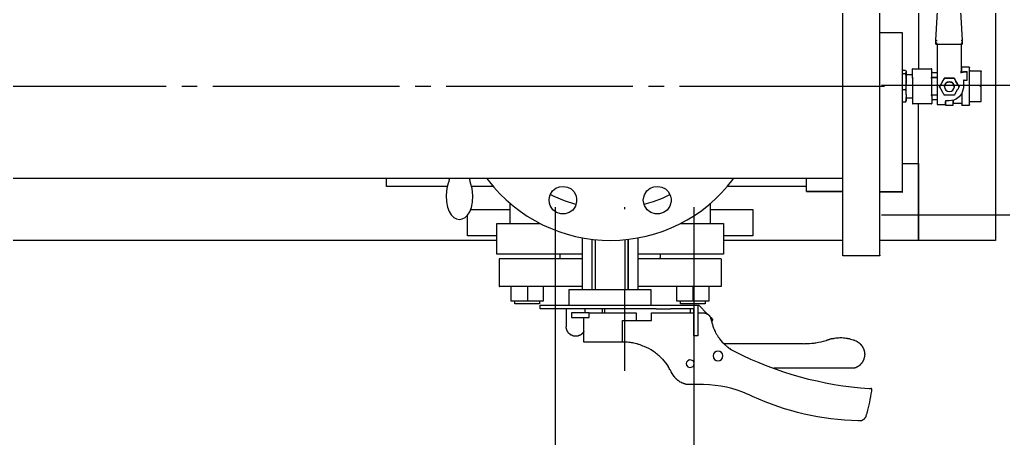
# Model space of a CAD drawing. Extents: x -234346 to 58427, y -132654 to -82394.
# Drawn here: x -199087 to -198449, y -103376 to -103105 of the extents above; entities that cross this region are included whole.
import ezdxf

# ---------------------------------------------------------------- set-up
doc = ezdxf.new("R2010")
doc.units = 0
doc.header["$LTSCALE"] = 8
doc.linetypes.add('CENTER', pattern=[50.8, 31.75, -6.35, 6.35, -6.35])
doc.layers.get('0').update_dxf_attribs({"color": 9, "lineweight": 5})
doc.layers.add('M-PB_FIRE', color=1, linetype='Continuous')
doc.layers.add('PUMP EQUIPMENT BLOCK', color=30, linetype='Continuous')

# ---------------------------------------------------------------- blocks, each defined once
blk = doc.blocks.new('FIRE PUMP BLOCK')
for points in [[(947.01, 0), (0, 0), (0, -49.97), (88.66, -49.97)], [(89.67, -16.82), (89.84, -16.82), (90.01, -16.66), (90.01, -16.49), (90.01, -9.59), (90.01, -9.42)], [(90.17, -9.59), (90.17, -9.42), (90.01, -9.42), (90.17, -9.42), (90.17, -9.25), (90.34, -9.25), (99.93, -9.25), (109.52, -9.25), (109.69, -9.25), (109.69, -9.42), (109.86, -9.42), (109.69, -9.42), (109.69, -9.59)], [(99.6, -9.59), (99.76, -9.59), (99.76, -9.42), (99.93, -9.42)], [(99.93, -9.25), (99.93, -9.42), (99.93, -9.59), (100.1, -9.59)], [(109.69, -9.25), (109.52, -9.25), (109.86, -9.25), (109.86, -9.42), (109.86, -9.59)], [(110.36, -16.82), (110.2, -16.82), (110.03, -16.66), (110.03, -16.49), (110.03, -9.59), (110.03, -9.42), (109.86, -9.42)], [(87.99, -16.82), (87.82, -16.82), (87.65, -16.82), (87.65, -16.99), (87.48, -16.99), (87.48, -17.33), (87.48, -21.37), (87.48, -21.53), (87.65, -21.53), (87.65, -21.7), (87.82, -21.7), (87.99, -21.7)], [(103.97, -18.51), (103.97, -18.34), (109.35, -18.34), (109.52, -18.34)], [(109.19, -21.7), (112.05, -21.7), (112.38, -21.7), (112.38, -21.53), (112.55, -21.37), (112.55, -17.33), (112.55, -17.16), (112.21, -16.82), (112.05, -16.82), (111.88, -16.82)], [(109.19, -18.67), (109.19, -18.34), (109.35, -18.34), (109.35, -20.69), (109.19, -20.69), (109.19, -22.21), (109.19, -21.53), (109.19, -20.86)], [(109.86, -16.49), (109.86, -16.66), (110.03, -16.66), (110.03, -16.82), (110.2, -16.82)], [(88.49, -21.7), (88.66, -21.7), (88.66, -21.87), (88.83, -21.87), (88.83, -22.04), (88.83, -26.58), (88.83, -26.92), (89, -26.92), (89.17, -27.09), (91.02, -27.09)], [(91.69, -25.4), (91.35, -26.08), (91.02, -26.92), (90.51, -29.95), (90.51, -32.47), (90.01, -32.47)], [(95.73, -21.7), (93.88, -21.7)], [(99.93, -23.55), (99.76, -23.55), (99.93, -23.72), (100.27, -23.89), (101.11, -24.39), (101.78, -24.73), (103.13, -25.57), (103.47, -25.74), (103.97, -26.08), (104.64, -26.41), (104.81, -26.58), (104.98, -26.58), (105.15, -26.75), (105.15, -26.58), (104.98, -26.58), (104.64, -26.41), (103.63, -25.91), (103.13, -25.57), (101.78, -24.73), (101.45, -24.56), (100.94, -24.23), (100.27, -23.89), (100.1, -23.72), (99.76, -23.55), (99.6, -23.55), (99.43, -23.72), (99.09, -23.89), (98.42, -24.23), (97.91, -24.56), (97.58, -24.73), (96.23, -25.57), (95.73, -25.91), (94.72, -26.41), (94.38, -26.58), (94.21, -26.58), (94.21, -26.75), (94.21, -29.1), (94.21, -30.62), (94.21, -32.97), (94.21, -33.14), (94.38, -33.14), (94.55, -33.31), (94.72, -33.31), (95.39, -33.82), (95.9, -34.15), (96.23, -34.32), (97.58, -34.99), (98.08, -35.33), (99.09, -35.83), (99.43, -36.17), (99.76, -36.17), (99.93, -36.17)], [(103.97, -20.19), (103.97, -20.69), (99.76, -20.69), (98.92, -20.69), (96.06, -21.53), (95.22, -21.87)], [(108.51, -22.21), (108.68, -22.21)], [(127.36, -22.21), (109.86, -22.21), (109.69, -22.21)], [(111.2, -22.21), (111.2, -22.04), (111.2, -21.87), (111.37, -21.7), (111.54, -21.7)], [(129.71, -22.21), (129.71, -21.53), (129.88, -21.53), (127.36, -21.53), (127.52, -21.53), (127.52, -21.7), (127.69, -21.7), (127.86, -21.87), (127.86, -22.04), (128.03, -22.04), (128.2, -22.21)], [(127.36, -38.69), (127.36, -21.53)], [(159.99, -23.22), (129.88, -21.53), (130.05, -21.53)], [(91.02, -27.59), (87.48, -27.59), (87.48, -32.13), (90.51, -32.13)], [(89.67, -27.09), (89.67, -27.59)], [(105.15, -26.75), (105.32, -26.75)], [(105.15, -26.75), (105.15, -29.1), (105.15, -26.75)], [(88.32, -37.85), (88.16, -37.85), (88.16, -32.47), (88.32, -32.47)], [(89.67, -32.13), (89.67, -32.47)], [(91.18, -37.85), (91.18, -40.88), (91.02, -40.88), (91.02, -41.05), (90.85, -41.22), (90.68, -41.22)], [(108.68, -37.85), (108.51, -37.85), (91.35, -37.85), (90.68, -37.85)], [(94.21, -37.85), (94.21, -41.22), (105.65, -41.22)], [(105.15, -32.97), (105.32, -32.97)], [(109.35, -41.22), (109.02, -41.22), (109.02, -41.05), (108.85, -41.05), (108.85, -40.88), (108.85, -37.85)], [(127.36, -37.85), (109.86, -37.85), (109.69, -37.85)], [(128.2, -37.85), (128.03, -38.02), (127.86, -38.19), (127.86, -38.36), (127.69, -38.36), (127.52, -38.53), (127.52, -38.69), (127.36, -38.69), (129.88, -38.69), (129.71, -38.53), (129.71, -37.85)], [(130.05, -38.69), (129.88, -38.69), (159.99, -36.84)], [(94.21, -41.22), (89, -41.22), (88.83, -41.22), (88.66, -41.39)], [(88.66, -41.72), (88.66, -41.39), (88.66, -53.67), (88.66, -53.5)], [(94.04, -41.72), (94.04, -41.55), (94.21, -41.39)], [(94.38, -41.22), (94.21, -41.22), (94.21, -41.39), (94.21, -41.55), (94.38, -41.55), (94.38, -41.72)], [(105.32, -41.22), (105.48, -41.22), (105.48, -41.39), (105.65, -41.39), (105.65, -41.72)], [(105.32, -41.72), (105.65, -41.39)], [(105.82, -41.22), (105.65, -41.22), (111.04, -41.22), (111.2, -41.22), (111.37, -41.39)], [(111.37, -53.5), (111.37, -53.67), (111.37, -41.39), (111.37, -41.72)], [(49.97, -60.4), (49.97, -49.97), (0, -49.97), (0, -75.03)], [(947.01, -49.97), (111.37, -49.97)], [(94.38, -53.84), (89, -53.84), (88.83, -53.84), (88.66, -53.67)], [(92.36, -53.84), (92.36, -57.87)], [(94.21, -53.67), (94.04, -53.5)], [(105.32, -53.84), (94.38, -53.84), (94.21, -53.84), (94.21, -53.67), (94.21, -53.5), (94.38, -53.5)], [(105.65, -53.5), (105.65, -53.67), (105.48, -53.67), (105.48, -53.84), (105.32, -53.84), (111.04, -53.84), (111.2, -53.84), (111.2, -53.67), (111.37, -53.67)], [(105.65, -53.67), (105.48, -53.5), (105.32, -53.5)], [(107.67, -57.87), (107.67, -53.84)], [(31.8, -75.03), (31.8, -60.4), (30.96, -60.4), (31.29, -75.03)], [(134.93, -75.03), (134.93, -60.4), (31.8, -60.4)], [(94.72, -57.87), (93.71, -57.87), (89.67, -58.38), (89.67, -60.4)], [(89.67, -58.38), (90.34, -58.04)], [(97.91, -60.4), (97.91, -58.38), (93.71, -57.87), (90.51, -57.87), (90.34, -57.87)], [(101.78, -57.87), (103.13, -57.87), (99.26, -58.04), (97.91, -58.38)], [(108.18, -60.4), (108.18, -58.38), (103.13, -57.87), (104.14, -57.87)], [(109.69, -57.87), (109.52, -57.87), (109.35, -57.87), (108.18, -58.38)], [(110.36, -60.4), (110.36, -58.38), (109.35, -57.87), (109.02, -57.87)], [(-9.59, -75.03), (-9.93, -75.03), (-9.93, -99.09), (-9.59, -99.09)], [(99.93, -72.01), (99.93, -204.91)], [(-97.75, -80.25), (-97.07, -80.08), (-96.4, -80.08), (-96.4, -80.25), (-96.23, -80.25), (-96.23, -80.42), (-96.06, -80.42), (-96.06, -80.92), (-95.9, -81.09)], [(-116.92, -88.66), (-117.09, -88.49), (-117.09, -88.32), (-116.92, -88.16), (-116.92, -87.15), (-116.76, -87.15), (-116.76, -86.64), (-116.59, -86.64), (-116.59, -86.31), (-116.42, -86.14), (-116.42, -85.97), (-116.25, -85.8), (-116.25, -85.63), (-116.08, -85.63), (-116.08, -85.46), (-115.92, -85.3), (-115.92, -85.13), (-115.75, -85.13), (-115.75, -84.96), (-115.58, -84.96), (-115.58, -84.79), (-115.41, -84.79), (-115.41, -84.62), (-115.24, -84.62), (-115.24, -84.45), (-115.07, -84.45), (-114.91, -84.29), (-114.74, -84.29), (-114.74, -84.12), (-114.57, -84.12), (-114.4, -83.95), (-114.23, -83.95), (-114.23, -83.78), (-113.9, -83.78), (-113.73, -83.61), (-113.56, -83.61)], [(-113.39, -83.78), (-112.05, -83.28)], [(-80.25, -87.31), (-80.42, -87.31), (-80.42, -87.48), (-80.59, -87.48), (-80.59, -87.65), (-80.75, -87.65), (-80.75, -87.82), (-80.92, -87.82), (-80.92, -87.99), (-81.09, -87.99), (-81.09, -88.16), (-81.26, -88.32), (-81.26, -88.49), (-81.43, -88.49), (-81.43, -88.66), (-81.59, -88.66), (-81.59, -88.83), (-81.93, -89.17), (-81.93, -89.33), (-82.1, -89.5), (-82.1, -89.67), (-82.27, -89.84), (-82.27, -90.01), (-82.44, -90.01), (-82.44, -90.34), (-82.6, -90.51), (-82.6, -90.68), (-82.77, -90.85), (-82.77, -91.18), (-82.94, -91.18), (-82.94, -91.86), (-82.94, -143.84)], [(-75.54, -84.96), (-75.71, -84.96), (-75.71, -85.13), (-76.38, -85.13), (-76.38, -85.3), (-76.88, -85.3), (-77.05, -85.46), (-77.39, -85.46), (-77.56, -85.63), (-77.73, -85.63), (-77.89, -85.8), (-78.23, -85.8), (-78.23, -85.97), (-78.57, -85.97), (-78.57, -86.14), (-78.73, -86.14), (-78.9, -86.31), (-79.07, -86.31), (-79.07, -86.47), (-79.24, -86.47)], [(-73.35, -84.96), (-73.52, -84.96), (-73.52, -84.79), (-74.36, -84.79), (-74.36, -84.96), (-74.53, -84.96)], [(-66.96, -87.99), (-66.96, -87.82), (-67.13, -87.82), (-67.13, -87.65), (-67.29, -87.65), (-67.29, -87.48), (-67.46, -87.48), (-67.46, -87.31), (-67.63, -87.31), (-67.63, -87.15), (-67.8, -87.15), (-67.97, -86.98), (-68.14, -86.98), (-68.14, -86.81), (-68.3, -86.81), (-68.3, -86.64), (-68.47, -86.64), (-68.64, -86.47), (-68.81, -86.31), (-68.98, -86.31), (-69.15, -86.14), (-69.31, -86.14), (-69.48, -85.97), (-69.65, -85.97), (-69.65, -85.8), (-69.99, -85.8), (-70.15, -85.63), (-70.32, -85.63), (-70.49, -85.46), (-70.83, -85.46), (-70.83, -85.3), (-71.33, -85.3), (-71.5, -85.13), (-72.17, -85.13), (-72.17, -84.96), (-72.34, -84.96)], [(-64.43, -92.36), (-64.6, -92.19), (-64.6, -91.86), (-64.77, -91.69)], [(-63.43, -96.23), (-63.59, -96.06), (-63.59, -95.73)], [(-63.09, -100.94), (-63.09, -99.6)], [(0, -99.09), (0, -176.48)], [(31.63, -99.09), (31.8, -122.48), (31.8, -99.09)], [(40.04, -99.09), (40.04, -1400.91)], [(-64.43, -108.85), (-64.43, -108.51), (-64.27, -108.18), (-64.27, -107.84), (-64.1, -107.67), (-64.1, -107.34), (-63.93, -107), (-63.93, -106.66), (-63.76, -106.33), (-63.76, -105.82), (-63.59, -105.48), (-63.59, -104.81), (-63.43, -104.64), (-63.43, -104.31)], [(-64.94, -109.86), (-64.6, -109.19), (-64.6, -108.68)], [(-66.62, -117.6), (-66.45, -116.92), (-66.45, -116.42)], [(-66.96, -175.13), (-66.96, -174.97), (-66.96, -125), (-67.13, -124.33), (-66.96, -123.65)], [(31.8, -122.48), (40.04, -122.48)], [(34.99, -122.48), (34.99, -173.96)], [(20.02, -157.64), (20.02, -157.47), (3.03, -157.47), (3.03, -157.64)], [(-69.99, -172.61), (-70.49, -172.11), (-70.66, -171.77), (-70.83, -171.43)], [(-66.62, -176.48), (-66.96, -176.31), (-67.13, -175.98), (-67.46, -175.81), (-67.63, -175.47), (-67.97, -175.13), (-68.14, -174.97), (-68.47, -174.63), (-68.64, -174.29), (-68.98, -174.13)], [(-66.96, -176.31), (-66.96, -176.14)], [(-11.94, -178.16), (-11.94, -177.99), (-29.95, -177.99), (-29.95, -178.16)], [(10.94, -204.41), (10.94, -186.57), (10.94, -176.48), (-8.92, -176.48), (-8.92, -186.57), (-8.92, -232)], [(3.03, -174.46), (3.03, -176.48)], [(-61.41, -180.52), (-61.74, -180.35), (-62.08, -180.18), (-62.42, -180.01), (-62.75, -179.85), (-62.92, -179.51)], [(-56.86, -182.87), (-57.2, -182.71), (-57.54, -182.54), (-58.21, -182.2), (-58.55, -182.2), (-59.22, -181.86), (-59.89, -181.53)], [(-50.98, -184.56), (-50.13, -184.56), (-51.48, -183.38), (-51.65, -183.38), (-51.99, -183.71), (-52.15, -183.71), (-52.32, -183.88), (-52.66, -184.05), (-52.83, -184.05), (-52.99, -184.22)], [(-47.11, -189.43), (-47.11, -188.59), (-47.27, -188.43), (-47.27, -187.92), (-47.44, -187.75), (-47.44, -187.42), (-47.61, -187.42), (-47.61, -187.08), (-47.78, -187.08), (-47.78, -186.74), (-47.95, -186.74), (-47.95, -186.57), (-48.12, -186.41), (-48.12, -186.24), (-48.28, -186.24), (-48.28, -186.07), (-48.45, -186.07), (-48.45, -185.9), (-48.62, -185.9), (-48.62, -185.73), (-48.79, -185.73), (-48.79, -185.57), (-48.96, -185.57), (-48.96, -185.4), (-49.13, -185.4), (-49.29, -185.23), (-49.46, -185.23), (-49.46, -185.06), (-49.8, -185.06), (-49.8, -184.89), (-50.13, -184.89), (-50.13, -184.72), (-50.47, -184.72), (-50.64, -184.56), (-51.14, -184.56), (-51.65, -184.39), (-51.99, -184.39), (-52.32, -184.22)], [(-49.8, -185.06), (-50.13, -184.56)], [(24.06, -185.06), (10.94, -185.06)], [(20.02, -185.06), (20.02, -181.7)], [(-93.54, -189.43), (-93.54, -189.6), (-93.54, -198.01), (-93.54, -198.35), (-93.37, -198.52)], [(-42.06, -193.14), (-42.06, -192.46), (-47.61, -187.08)], [(-46.94, -193.14), (-46.94, -189.43)], [(-39.54, -188.26), (-41.22, -188.26), (-41.22, -188.59)], [(-29.95, -185.9), (-39.54, -185.9), (-39.54, -196.33)], [(-81.76, -196.16), (-80.92, -195.66), (-79.91, -195.49), (-79.07, -195.66), (-78.23, -196.16)], [(-65.95, -241.92), (-51.99, -241.92), (-51.99, -223.08), (-46.94, -223.08), (-46.94, -195.66)], [(-42.06, -210.8), (-42.06, -209.79), (-42.06, -193.14), (-56.02, -193.14), (-61.91, -193.14), (-61.91, -195.66), (-56.02, -195.66), (-44.41, -195.66), (-44.41, -209.79), (-44.41, -210.8)], [(-46.94, -197.85), (-44.41, -197.85)], [(-41.22, -194.48), (-41.22, -196.33), (-41.22, -198.01)], [(-29.95, -196.33), (-39.54, -196.33), (-39.54, -206.59), (-29.95, -206.59)], [(-29.95, -193.47), (-29.95, -196), (-29.95, -232)], [(-11.94, -193.47), (-11.94, -196), (-11.94, -232)], [(-92.36, -203.4), (-92.36, -203.06), (-92.53, -202.89), (-92.53, -202.73), (-92.7, -202.56), (-92.7, -202.22), (-92.87, -202.05), (-92.87, -201.72), (-93.03, -201.55), (-93.03, -201.04), (-93.2, -200.87), (-93.2, -200.2), (-93.37, -200.03), (-93.37, -199.7)], [(-79.07, -200.37), (-79.91, -200.54), (-80.92, -200.37)], [(-41.22, -203.9), (-41.22, -204.24), (-39.54, -204.24)], [(-89.17, -207.77), (-89.33, -207.77), (-89.33, -207.6), (-89.5, -207.44), (-89.67, -207.44), (-89.67, -207.27), (-89.84, -207.1), (-90.01, -206.93), (-90.34, -206.59), (-90.34, -206.43), (-90.51, -206.43), (-90.68, -206.26), (-90.68, -206.09), (-90.85, -205.92), (-90.85, -205.75), (-91.02, -205.75), (-91.02, -205.59), (-91.35, -205.25), (-91.35, -205.08), (-91.52, -205.08), (-91.52, -204.91), (-91.69, -204.74), (-91.69, -204.58)], [(28.77, -210.8), (26.92, -210.46), (25.24, -210.46)], [(-44.41, -220.05), (-44.41, -217.03), (-44.41, -216.35)], [(-42.06, -220.05), (-42.06, -217.03), (-42.06, -216.35)], [(23.55, -227.96), (25.24, -221.9), (27.42, -216.02), (29.78, -211.31)], [(99.93, -215.01), (99.93, -225.1)], [(-8.92, -217.53), (-9.42, -217.53), (-9.93, -217.53), (-10.94, -217.53), (-11.94, -217.87)], [(-31.97, -224.09), (-31.97, -223.59), (-42.06, -223.59)], [(22.54, -227.62), (24.23, -228.13), (26.08, -228.47), (27.93, -228.13), (29.61, -227.62)], [(-67.63, -231.16), (-67.46, -231.66), (-67.29, -232), (-67.13, -232.5), (-67.13, -232.84)], [(-46.94, -233.18), (-46.94, -233.01), (-51.99, -233.01)], [(-31.97, -270.02), (-31.97, -268.51), (-31.97, -231.49), (-31.97, -229.98)], [(1.68, -232), (-31.97, -232)], [(99.93, -235.2), (99.93, -356.33)], [(-66.45, -236.2), (-66.29, -236.71), (-66.29, -237.05)], [(-65.95, -240.58), (-65.95, -241.92), (-65.95, -244.28)], [(-31.97, -238.06), (0.67, -238.06)], [(0.67, -238.39), (-31.97, -238.39)], [(0.5, -240.41), (-31.97, -240.41)], [(-44.41, -253.53), (-46.94, -253.53)], [(-44.41, -255.05), (-46.94, -255.05)], [(0.5, -259.59), (-31.97, -259.59)], [(-31.97, -261.61), (0.67, -261.61)], [(-65.95, -266.82), (-65.95, -266.99), (-49.97, -266.99)], [(-58.88, -266.99), (-59.22, -266.99), (-59.22, -267.16), (-59.56, -267.16), (-59.56, -267.33), (-59.72, -267.33), (-59.72, -267.5), (-59.89, -267.5), (-60.06, -267.66), (-60.23, -267.83), (-60.4, -268), (-60.57, -268), (-60.57, -268.17), (-60.73, -268.17), (-60.73, -268.34), (-60.9, -268.51), (-61.07, -268.67), (-61.07, -268.84), (-61.24, -268.84), (-61.24, -269.01), (-61.41, -269.18), (-61.41, -269.35), (-61.57, -269.52), (-61.57, -269.68), (-61.74, -269.85), (-61.74, -270.19), (-61.91, -270.19), (-61.91, -270.69), (-62.08, -270.69), (-62.08, -271.53), (-62.25, -271.53), (-62.25, -272.88), (-62.08, -273.05), (-62.08, -273.89), (-61.91, -273.89), (-61.91, -274.39), (-61.74, -274.39), (-61.74, -274.73), (-61.57, -274.9), (-61.57, -275.07), (-61.41, -275.24), (-61.41, -275.4), (-61.24, -275.4), (-61.24, -275.74), (-61.07, -275.74), (-61.07, -275.91), (-60.9, -275.91), (-60.9, -276.08), (-60.73, -276.24), (-60.57, -276.41), (-60.4, -276.58), (-60.4, -276.75), (-60.23, -276.75), (-60.23, -276.92), (-60.06, -276.92), (-59.89, -277.09), (-59.72, -277.25), (-59.56, -277.25), (-59.56, -277.42), (-59.39, -277.42), (-59.22, -277.59), (-59.05, -277.59), (-58.88, -277.76), (-58.71, -277.76), (-58.55, -277.93), (-58.21, -277.93), (-58.21, -278.1), (-57.71, -278.1), (-57.71, -278.26), (-56.86, -278.26), (-56.86, -278.43), (-56.02, -278.43)], [(-46.94, -263.63), (-46.94, -275.07), (-49.97, -275.07), (-49.97, -263.63), (-46.94, -263.63), (-46.94, -262.11)], [(-44.41, -266.32), (-46.94, -266.32)], [(0.67, -261.94), (-31.97, -261.94)], [(-31.97, -268), (1.68, -268)], [(-29.95, -268), (-29.95, -304), (-29.95, -306.53)], [(-11.94, -268), (-11.94, -304), (-11.94, -306.53)], [(-8.92, -268), (-8.92, -313.43), (-8.92, -323.52), (10.94, -323.52), (10.94, -313.43), (10.94, -295.59)], [(29.78, -288.69), (28.6, -286.51), (25.91, -279.78), (23.55, -272.54), (23.55, -271.87)], [(28.77, -272.04), (26.92, -271.7), (25.24, -271.7)], [(-56.02, -278.26), (-44.41, -278.26)], [(-42.06, -276.58), (-31.97, -276.58), (-31.97, -276.41)], [(-11.94, -282.13), (-10.94, -282.47), (-9.93, -282.47), (-9.42, -282.47), (-8.92, -282.47)], [(-29.95, -293.41), (-39.54, -293.41), (-39.54, -303.67)], [(22.54, -288.86), (24.23, -289.37), (26.08, -289.54), (27.93, -289.37), (29.61, -288.86)], [(-44.41, -294.92), (-44.41, -295.42), (-42.06, -295.42), (-42.06, -294.92)], [(-39.54, -295.76), (-41.22, -295.76), (-41.22, -296.1)], [(-41.22, -301.99), (-41.22, -303.67), (-41.22, -305.52)], [(-29.95, -303.67), (-39.54, -303.67), (-39.54, -314.1), (-29.95, -314.1)], [(-41.22, -311.41), (-41.22, -311.74), (-39.54, -311.74)], [(10.94, -314.94), (24.06, -314.94)], [(20.02, -318.3), (20.02, -314.94)], [(-11.94, -321.84), (-11.94, -322.01), (-29.95, -322.01), (-29.95, -321.84)], [(0, -323.52), (0, -1176.48)], [(3.03, -323.52), (3.03, -325.54)], [(34.99, -326.04), (34.99, -339.84)], [(3.03, -342.36), (3.03, -342.53), (16.49, -342.53)], [(20.02, -340.68), (20.02, -339.67)], [(33.65, -339.5), (37.18, -340.51), (37.52, -340.68), (37.69, -340.68), (38.02, -340.85), (38.69, -340.85), (39.03, -341.02), (39.54, -341.02), (40.04, -340.85)], [(40.04, -354.64), (39.54, -354.48), (39.03, -354.48), (38.69, -354.64), (38.02, -354.64), (37.69, -354.81), (37.52, -354.81), (37.18, -354.98), (33.82, -355.99)], [(34.99, -355.65), (34.99, -395.02), (40.04, -395.02)], [(99.93, -366.42), (99.93, -376.51)], [(99.93, -386.61), (99.93, -507.74)], [(99.93, -517.83), (99.93, -527.93)], [(99.93, -538.02), (99.93, -659.15)]]:
    blk.add_lwpolyline(points)
for points in [[(99.76, -32.97), (99.6, -32.97, 1.045069), (99.6, -26.75), (99.76, -26.75)], [(-70.83, -171.6), (-72.17, -169.08, -0.100859), (-96.06, -81.93), (-96.06, -81.09)], [(-117.09, -88.66), (-117.09, -89, 0.101481), (-101.28, -157.64), (-100.27, -159.66), (-99.93, -160.33)], [(40.04, -329.91), (39.03, -329.07, -0.495445), (39.7, -170.09), (40.04, -170.09)], [(-88.32, -208.45, 0.030835), (-85.8, -210.13), (-85.46, -210.3), (-85.13, -210.46), (-84.79, -210.63), (-84.29, -210.8)], [(-74.7, -218.54), (-74.02, -219.21, 0.025625), (-72.01, -221.9, -0.065255), (-68.81, -227.96)]]:
    blk.add_lwpolyline(points, format="xyb")
for points in [[(105.15, -32.97), (105.15, -33.14), (104.81, -33.31), (104.64, -33.31), (103.97, -33.82), (103.47, -34.15), (103.13, -34.32), (103.63, -33.98), (104.64, -33.31), (104.98, -33.14), (105.15, -33.14), (105.15, -32.97), (105.15, -30.62), (105.15, -29.1), (105.15, -30.62)], [(101.78, -34.99), (103.13, -34.32), (101.78, -34.99), (101.45, -35.16), (100.94, -35.5), (100.27, -35.83), (99.93, -36), (99.76, -36.17), (99.93, -36.17), (100.27, -35.83), (101.28, -35.33)], [(105.65, -40.88), (105.65, -37.85), (105.65, -41.22)]]:
    blk.add_lwpolyline(points, close=True)
for centre in [(99.68, -29.8), (-74.95, -179.99)]:
    blk.add_circle(centre, 3.17)
for centre, radius, start, end in [((-71.31, -93.19), 6.67, 11.49416, 38.90808), ((-127.06, -274.81), 77.19, 49.61881, 54.06673)]:
    blk.add_arc(centre, radius, start, end)
for points in [[(87.99, -16.82), (95.95, -16.82), (103.91, -16.82), (111.88, -16.82)], [(103.97, -20.19), (103.97, -19.63), (103.97, -19.07), (103.97, -18.51)], [(109.19, -18.67), (109.19, -19.4), (109.19, -20.13), (109.19, -20.86)], [(93.88, -21.7), (91.91, -21.7), (89.95, -21.7), (87.99, -21.7)], [(95.22, -21.87), (92.96, -23.53), (93.34, -23.14), (91.69, -25.4)], [(108.68, -22.21), (109.02, -22.21), (109.35, -22.21), (109.69, -22.21)], [(88.32, -32.47), (88.89, -32.47), (89.45, -32.47), (90.01, -32.47)], [(90.68, -37.85), (89.89, -37.85), (89.11, -37.85), (88.32, -37.85)], [(109.69, -37.85), (109.35, -37.85), (109.02, -37.85), (108.68, -37.85)], [(94.72, -57.87), (97.07, -57.87), (99.43, -57.87), (101.78, -57.87)], [(109.02, -57.87), (107.39, -57.87), (105.76, -57.87), (104.14, -57.87)], [(-9.59, -75.03), (63.54, -75.03), (136.66, -75.03), (209.79, -75.03)], [(-112.05, -83.28), (-107.3, -82.19), (-102.59, -80.81), (-97.75, -80.25)], [(-79.24, -86.47), (-79.98, -87.28), (-79.29, -86.27), (-80.25, -87.31)], [(-74.53, -84.96), (-74.87, -84.96), (-75.2, -84.96), (-75.54, -84.96)], [(-72.34, -84.96), (-72.68, -84.96), (-73.01, -84.96), (-73.35, -84.96)], [(-66.12, -89), (-66.93, -88.26), (-65.91, -88.95), (-66.96, -87.99)], [(-63.59, -95.73), (-63.67, -94.84), (-64.36, -93.25), (-64.43, -92.36)], [(-63.09, -99.6), (-63.16, -98.68), (-63.46, -97.12), (-63.43, -96.23)], [(-63.43, -104.31), (-63.23, -103.2), (-63.19, -102.07), (-63.09, -100.94)], [(-9.59, -99.09), (63.54, -99.09), (136.66, -99.09), (209.79, -99.09)], [(-66.45, -116.42), (-65.93, -114.23), (-65.57, -112.02), (-64.94, -109.86)], [(-66.96, -123.65), (-67.06, -121.39), (-66.81, -119.78), (-66.62, -117.6)], [(3.03, -157.64), (3.03, -163.25), (3.03, -168.85), (3.03, -174.46)], [(20.02, -181.7), (20.02, -173.68), (20.02, -165.66), (20.02, -157.64)], [(-99.93, -160.33), (-95.68, -169.92), (-93.87, -179.01), (-93.54, -189.43)], [(-68.98, -174.13), (-69.7, -172.5), (-69.26, -174.24), (-69.99, -172.61)], [(-66.96, -176.14), (-66.96, -175.81), (-66.96, -175.47), (-66.96, -175.13)], [(-62.92, -179.51), (-63.75, -179.07), (-66.22, -177.2), (-66.62, -176.48)], [(-29.95, -178.16), (-29.95, -183.27), (-29.95, -188.37), (-29.95, -193.47)], [(-11.94, -178.16), (-11.94, -183.27), (-11.94, -188.37), (-11.94, -193.47)], [(-59.89, -181.53), (-61.05, -181.06), (-60.64, -180.83), (-61.41, -180.52)], [(-52.32, -184.22), (-53.98, -183.97), (-55.31, -183.42), (-56.86, -182.87)], [(-41.22, -188.59), (-41.22, -190.56), (-41.22, -192.52), (-41.22, -194.48)], [(-80.92, -200.37), (-82.64, -199.41), (-82.92, -197.66), (-81.76, -196.16)], [(-78.23, -196.16), (-77.08, -197.66), (-77.36, -199.41), (-79.07, -200.37)], [(-93.37, -199.7), (-93.37, -199.3), (-93.37, -198.91), (-93.37, -198.52)], [(-91.69, -204.58), (-92, -204.23), (-92.05, -203.75), (-92.36, -203.4)], [(-41.22, -198.01), (-41.22, -199.98), (-41.22, -201.94), (-41.22, -203.9)], [(-88.32, -208.45), (-88.73, -208), (-88.38, -208.65), (-89.17, -207.77)], [(25.24, -210.46), (15.93, -211.29), (14.05, -223.87), (22.54, -227.62)], [(-84.29, -210.8), (-83.47, -211.35), (-82.68, -211.88), (-81.76, -212.31)], [(-77.05, -216.02), (-76.56, -216.65), (-74.89, -218.04), (-74.7, -218.54)], [(-44.41, -216.35), (-44.41, -214.5), (-44.41, -212.65), (-44.41, -210.8)], [(-42.06, -216.35), (-42.06, -214.5), (-42.06, -212.65), (-42.06, -210.8)], [(29.61, -227.62), (37.14, -224.54), (36.82, -213.22), (28.77, -210.8)], [(-44.41, -220.05), (-44.41, -245.01), (-44.41, -269.96), (-44.41, -294.92)], [(-42.06, -294.92), (-42.06, -269.96), (-42.06, -245.01), (-42.06, -220.05)], [(-68.81, -227.96), (-68.63, -228.64), (-67.58, -230.56), (-67.63, -231.16)], [(-31.97, -229.98), (-31.97, -228.02), (-31.97, -226.05), (-31.97, -224.09)], [(-67.13, -232.84), (-66.73, -233.94), (-66.48, -235.04), (-66.45, -236.2)], [(-46.94, -262.11), (-46.94, -252.47), (-46.94, -242.82), (-46.94, -233.18)], [(-66.29, -237.05), (-66.16, -238.21), (-66, -239.39), (-65.95, -240.58)], [(-65.95, -244.28), (-65.95, -251.79), (-65.95, -259.31), (-65.95, -266.82)], [(-31.97, -276.41), (-31.97, -274.28), (-31.97, -272.15), (-31.97, -270.02)], [(25.24, -271.7), (15.93, -272.53), (14.05, -285.11), (22.54, -288.86)], [(29.61, -288.86), (37.14, -285.78), (36.82, -274.46), (28.77, -272.04)], [(-41.22, -296.1), (-41.22, -298.06), (-41.22, -300.02), (-41.22, -301.99)], [(-41.22, -305.52), (-41.22, -307.48), (-41.22, -309.44), (-41.22, -311.41)], [(-29.95, -306.53), (-29.95, -311.63), (-29.95, -316.73), (-29.95, -321.84)], [(-11.94, -306.53), (-11.94, -311.63), (-11.94, -316.73), (-11.94, -321.84)], [(20.02, -339.67), (20.02, -332.55), (20.02, -325.43), (20.02, -318.3)], [(3.03, -325.54), (3.03, -331.15), (3.03, -336.75), (3.03, -342.36)], [(33.82, -355.99), (7.09, -359.64), (6.73, -335.99), (33.65, -339.5)]]:
    blk.add_open_spline(points, degree=3)

msp = doc.modelspace()

# ---------------------------------------------------------------- linework, layer by layer
at = {"layer": 'M-PB_FIRE', "color": 9, "linetype": 'CENTER', "lineweight": -3, "ltscale": 1.032}
for p, q in [((-198527.95, -103147.29), (-198443.81, -103147.29)), ((-198694.6, -103647.1), (-198694.6, -103226.46))]:
    msp.add_line(p, q, dxfattribs=at)
at = {"layer": 'M-PB_FIRE', "lineweight": -3, "ltscale": 1.032}
for p, q in [((-198739.6, -103647.1), (-198739.6, -103226.46)), ((-198649.6, -103647.1), (-198649.6, -103226.46)), ((-198527.95, -103231.44), (-198443.81, -103231.44))]:
    msp.add_line(p, q, dxfattribs=at)

# ---------------------------------------------------------------- block references
at = {"layer": 'PUMP EQUIPMENT BLOCK', "ltscale": 1.032, "xscale": -1, "rotation": 270}
msp.add_blockref('FIRE PUMP BLOCK', (-198454.12, -103247.94), dxfattribs=at)

doc.saveas('drawing.dxf')
